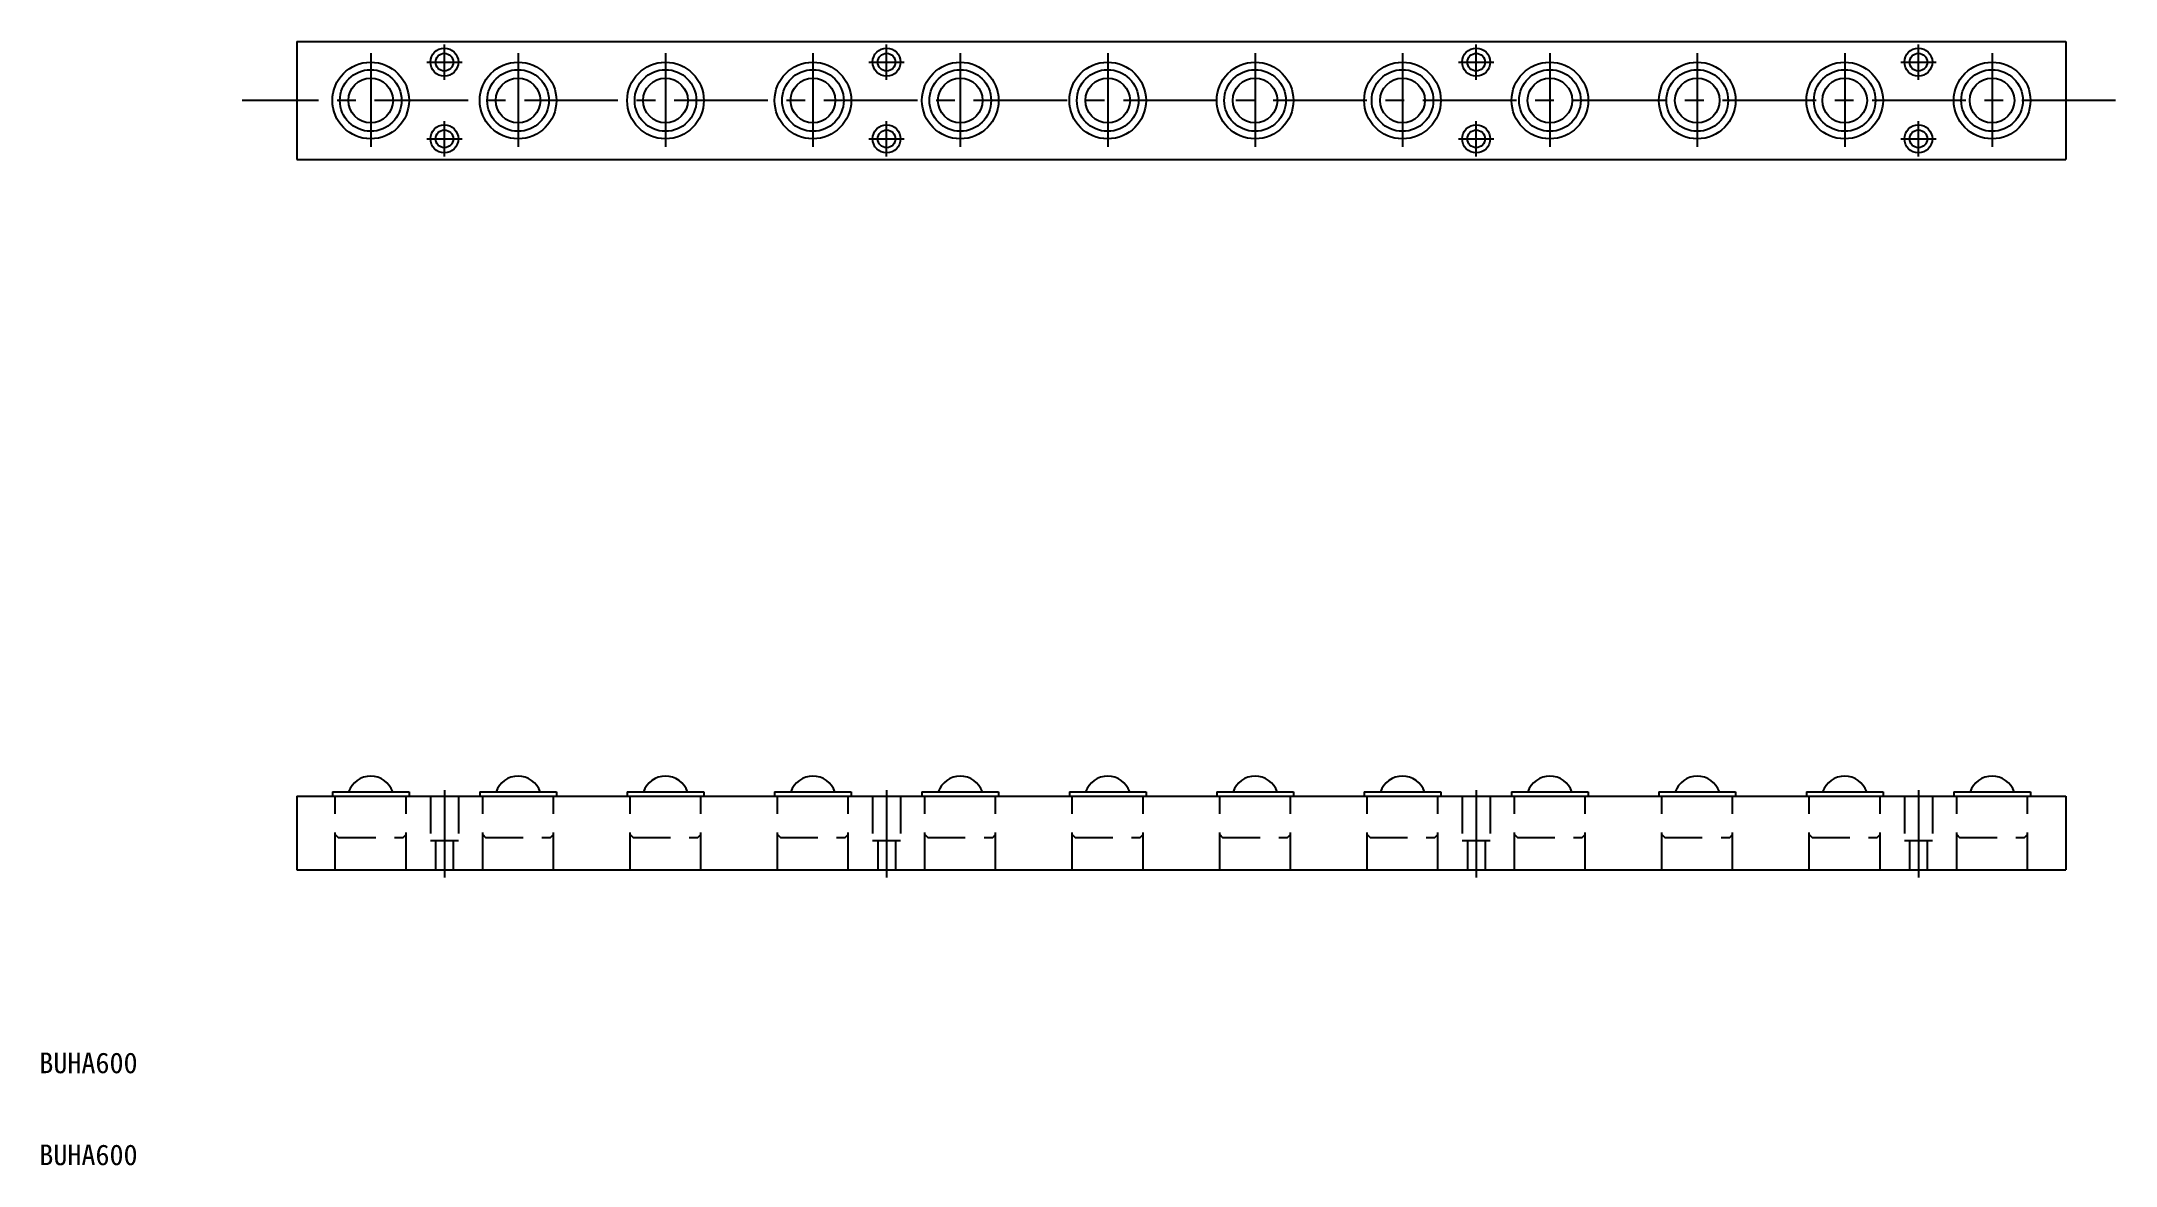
# Model space of a CAD drawing. Extents: x 48 to 751, y -273 to 108.
import ezdxf

# ---------------------------------------------------------------- set-up
doc = ezdxf.new("R2010")
doc.units = 0
doc.linetypes.add('CENTER', pattern=[50.8, 31.75, -6.35, 6.35, -6.35])
doc.linetypes.add('DASHED', pattern=[19.05, 12.7, -6.35])
doc.layers.get('0').update_dxf_attribs({"linetype": 'CONTINUOUS'})
doc.layers.add('CENTER', color=1, linetype='CENTER')

msp = doc.modelspace()

# ---------------------------------------------------------------- linework, layer by layer
at = {"color": 7, "linetype": 'CONTINUOUS'}
for p, q in [((134.39, 108.04), (134.39, 68.04)), ((134.39, 108.04), (734.39, 108.04)), ((734.39, 108.04), (734.39, 68.04)), ((134.39, 68.04), (734.39, 68.04)), ((146.39, -146.34), (172.39, -146.34)), ((146.39, -146.34), (146.39, -147.84)), ((172.39, -146.34), (172.39, -147.84)), ((196.39, -146.34), (222.39, -146.34)), ((196.39, -146.34), (196.39, -147.84)), ((222.39, -146.34), (222.39, -147.84)), ((246.39, -146.34), (272.39, -146.34)), ((246.39, -146.34), (246.39, -147.84)), ((272.39, -146.34), (272.39, -147.84)), ((296.39, -146.34), (322.39, -146.34)), ((296.39, -146.34), (296.39, -147.84)), ((322.39, -146.34), (322.39, -147.84)), ((346.39, -146.34), (372.39, -146.34)), ((346.39, -146.34), (346.39, -147.84)), ((372.39, -146.34), (372.39, -147.84)), ((396.39, -146.34), (422.39, -146.34)), ((396.39, -146.34), (396.39, -147.84)), ((422.39, -146.34), (422.39, -147.84)), ((446.39, -146.34), (472.39, -146.34)), ((446.39, -146.34), (446.39, -147.84)), ((472.39, -146.34), (472.39, -147.84)), ((496.39, -146.34), (522.39, -146.34)), ((496.39, -146.34), (496.39, -147.84)), ((522.39, -146.34), (522.39, -147.84)), ((546.39, -146.34), (572.39, -146.34)), ((546.39, -146.34), (546.39, -147.84)), ((572.39, -146.34), (572.39, -147.84)), ((596.39, -146.34), (622.39, -146.34)), ((596.39, -146.34), (596.39, -147.84)), ((622.39, -146.34), (622.39, -147.84)), ((646.39, -146.34), (672.39, -146.34)), ((646.39, -146.34), (646.39, -147.84)), ((672.39, -146.34), (672.39, -147.84)), ((696.39, -146.34), (722.39, -146.34)), ((696.39, -146.34), (696.39, -147.84)), ((722.39, -146.34), (722.39, -147.84)), ((134.39, -147.84), (734.39, -147.84)), ((134.39, -147.84), (134.39, -172.84)), ((734.39, -147.84), (734.39, -172.84)), ((134.39, -172.84), (734.39, -172.84))]:
    msp.add_line(p, q, dxfattribs=at)
at = {"color": 3, "linetype": 'DASHED'}
for p, q in [((147.39, -172.84), (147.39, -147.84)), ((171.39, -172.84), (171.39, -147.84)), ((179.64, -147.84), (179.64, -162.84)), ((189.14, -147.84), (189.14, -162.84)), ((197.39, -172.84), (197.39, -147.84)), ((221.39, -172.84), (221.39, -147.84)), ((247.39, -172.84), (247.39, -147.84)), ((271.39, -172.84), (271.39, -147.84)), ((297.39, -172.84), (297.39, -147.84)), ((321.39, -172.84), (321.39, -147.84)), ((329.64, -147.84), (329.64, -162.84)), ((339.14, -147.84), (339.14, -162.84)), ((347.39, -172.84), (347.39, -147.84)), ((371.39, -172.84), (371.39, -147.84)), ((397.39, -172.84), (397.39, -147.84)), ((421.39, -172.84), (421.39, -147.84)), ((447.39, -172.84), (447.39, -147.84)), ((471.39, -172.84), (471.39, -147.84)), ((497.39, -172.84), (497.39, -147.84)), ((521.39, -172.84), (521.39, -147.84)), ((529.64, -147.84), (529.64, -162.84)), ((539.14, -147.84), (539.14, -162.84)), ((547.39, -172.84), (547.39, -147.84)), ((571.39, -172.84), (571.39, -147.84)), ((597.39, -172.84), (597.39, -147.84)), ((621.39, -172.84), (621.39, -147.84)), ((647.39, -172.84), (647.39, -147.84)), ((671.39, -172.84), (671.39, -147.84)), ((679.64, -147.84), (679.64, -162.84)), ((689.14, -147.84), (689.14, -162.84)), ((697.39, -172.84), (697.39, -147.84)), ((721.39, -172.84), (721.39, -147.84)), ((147.39, -160.84), (148.39, -161.84)), ((170.39, -161.84), (171.39, -160.84)), ((197.39, -160.84), (198.39, -161.84)), ((220.39, -161.84), (221.39, -160.84)), ((247.39, -160.84), (248.39, -161.84)), ((270.39, -161.84), (271.39, -160.84)), ((297.39, -160.84), (298.39, -161.84)), ((320.39, -161.84), (321.39, -160.84)), ((347.39, -160.84), (348.39, -161.84)), ((370.39, -161.84), (371.39, -160.84)), ((397.39, -160.84), (398.39, -161.84)), ((420.39, -161.84), (421.39, -160.84)), ((447.39, -160.84), (448.39, -161.84)), ((470.39, -161.84), (471.39, -160.84)), ((497.39, -160.84), (498.39, -161.84)), ((520.39, -161.84), (521.39, -160.84)), ((547.39, -160.84), (548.39, -161.84)), ((570.39, -161.84), (571.39, -160.84)), ((597.39, -160.84), (598.39, -161.84)), ((620.39, -161.84), (621.39, -160.84)), ((647.39, -160.84), (648.39, -161.84)), ((670.39, -161.84), (671.39, -160.84)), ((697.39, -160.84), (698.39, -161.84)), ((720.39, -161.84), (721.39, -160.84)), ((148.39, -161.84), (170.39, -161.84)), ((179.64, -162.84), (189.14, -162.84)), ((181.39, -162.84), (181.39, -172.84)), ((187.39, -162.84), (187.39, -172.84)), ((198.39, -161.84), (220.39, -161.84)), ((248.39, -161.84), (270.39, -161.84)), ((298.39, -161.84), (320.39, -161.84)), ((329.64, -162.84), (339.14, -162.84)), ((331.39, -162.84), (331.39, -172.84)), ((337.39, -162.84), (337.39, -172.84)), ((348.39, -161.84), (370.39, -161.84)), ((398.39, -161.84), (420.39, -161.84)), ((448.39, -161.84), (470.39, -161.84)), ((498.39, -161.84), (520.39, -161.84)), ((529.64, -162.84), (539.14, -162.84)), ((531.39, -162.84), (531.39, -172.84)), ((537.39, -162.84), (537.39, -172.84)), ((548.39, -161.84), (570.39, -161.84)), ((598.39, -161.84), (620.39, -161.84)), ((648.39, -161.84), (670.39, -161.84)), ((679.64, -162.84), (689.14, -162.84)), ((681.39, -162.84), (681.39, -172.84)), ((687.39, -162.84), (687.39, -172.84)), ((698.39, -161.84), (720.39, -161.84))]:
    msp.add_line(p, q, dxfattribs=at)
at = {"color": 7, "linetype": 'CONTINUOUS'}
for centre, radius in [((184.39, 101.04), 4.75), ((334.39, 101.04), 4.75), ((534.39, 101.04), 4.75), ((684.39, 101.04), 4.75), ((159.39, 88.04), 13), ((184.39, 101.04), 3), ((209.39, 88.04), 13), ((259.39, 88.04), 13), ((309.39, 88.04), 13), ((334.39, 101.04), 3), ((359.39, 88.04), 13), ((409.39, 88.04), 13), ((459.39, 88.04), 13), ((509.39, 88.04), 13), ((534.39, 101.04), 3), ((559.39, 88.04), 13), ((609.39, 88.04), 13), ((659.39, 88.04), 13), ((684.39, 101.04), 3), ((709.39, 88.04), 13), ((159.39, 88.04), 10.45), ((159.39, 88.04), 7.57), ((209.39, 88.04), 10.45), ((209.39, 88.04), 7.57), ((259.39, 88.04), 10.45), ((259.39, 88.04), 7.57), ((309.39, 88.04), 10.45), ((309.39, 88.04), 7.57), ((359.39, 88.04), 10.45), ((359.39, 88.04), 7.57), ((409.39, 88.04), 10.45), ((409.39, 88.04), 7.57), ((459.39, 88.04), 10.45), ((459.39, 88.04), 7.57), ((509.39, 88.04), 10.45), ((509.39, 88.04), 7.57), ((559.39, 88.04), 10.45), ((559.39, 88.04), 7.57), ((609.39, 88.04), 10.45), ((609.39, 88.04), 7.57), ((659.39, 88.04), 10.45), ((659.39, 88.04), 7.57), ((709.39, 88.04), 10.45), ((709.39, 88.04), 7.57), ((184.39, 75.04), 4.75), ((184.39, 75.04), 3), ((334.39, 75.04), 4.75), ((334.39, 75.04), 3), ((534.39, 75.04), 4.75), ((534.39, 75.04), 3), ((684.39, 75.04), 4.75), ((684.39, 75.04), 3)]:
    msp.add_circle(centre, radius, dxfattribs=at)
for centre in [(159.39, -148.97), (209.39, -148.97), (259.39, -148.97), (309.39, -148.97), (359.39, -148.97), (409.39, -148.97), (459.39, -148.97), (509.39, -148.97), (559.39, -148.97), (609.39, -148.97), (659.39, -148.97), (709.39, -148.97)]:
    msp.add_arc(centre, 7.94, 19.40743, 160.59257, dxfattribs=at)
at = {"layer": 'CENTER', "color": 1, "linetype": 'CENTER'}
for p, q in [((184.39, 95.04), (184.39, 107.04)), ((334.39, 95.04), (334.39, 107.04)), ((534.39, 95.04), (534.39, 107.04)), ((684.39, 95.04), (684.39, 107.04)), ((159.39, 104.04), (159.39, 72.04)), ((178.39, 101.04), (190.39, 101.04)), ((209.39, 104.04), (209.39, 72.04)), ((259.39, 104.04), (259.39, 72.04)), ((309.39, 104.04), (309.39, 72.04)), ((328.39, 101.04), (340.39, 101.04)), ((359.39, 104.04), (359.39, 72.04)), ((409.39, 104.04), (409.39, 72.04)), ((459.39, 104.04), (459.39, 72.04)), ((509.39, 104.04), (509.39, 72.04)), ((528.39, 101.04), (540.39, 101.04)), ((559.39, 104.04), (559.39, 72.04)), ((609.39, 104.04), (609.39, 72.04)), ((659.39, 104.04), (659.39, 72.04)), ((678.39, 101.04), (690.39, 101.04)), ((709.39, 104.04), (709.39, 72.04)), ((751.26, 88.04), (115.74, 88.04)), ((184.39, 69.04), (184.39, 81.04)), ((334.39, 69.04), (334.39, 81.04)), ((534.39, 69.04), (534.39, 81.04)), ((684.39, 69.04), (684.39, 81.04)), ((178.39, 75.04), (190.39, 75.04)), ((328.39, 75.04), (340.39, 75.04)), ((528.39, 75.04), (540.39, 75.04)), ((678.39, 75.04), (690.39, 75.04)), ((184.39, -145.79), (184.39, -175.4)), ((334.39, -145.79), (334.39, -175.4)), ((534.39, -145.79), (534.39, -175.4)), ((684.39, -145.79), (684.39, -175.4))]:
    msp.add_line(p, q, dxfattribs=at)

# ---------------------------------------------------------------- texts
at = {"color": 7, "linetype": 'CONTINUOUS'}
for p in [(46.99, -241.76), (46.99, -272.94)]:
    msp.add_text('BUHA600', height=7, dxfattribs=at).set_placement(p)

doc.saveas('drawing.dxf')
